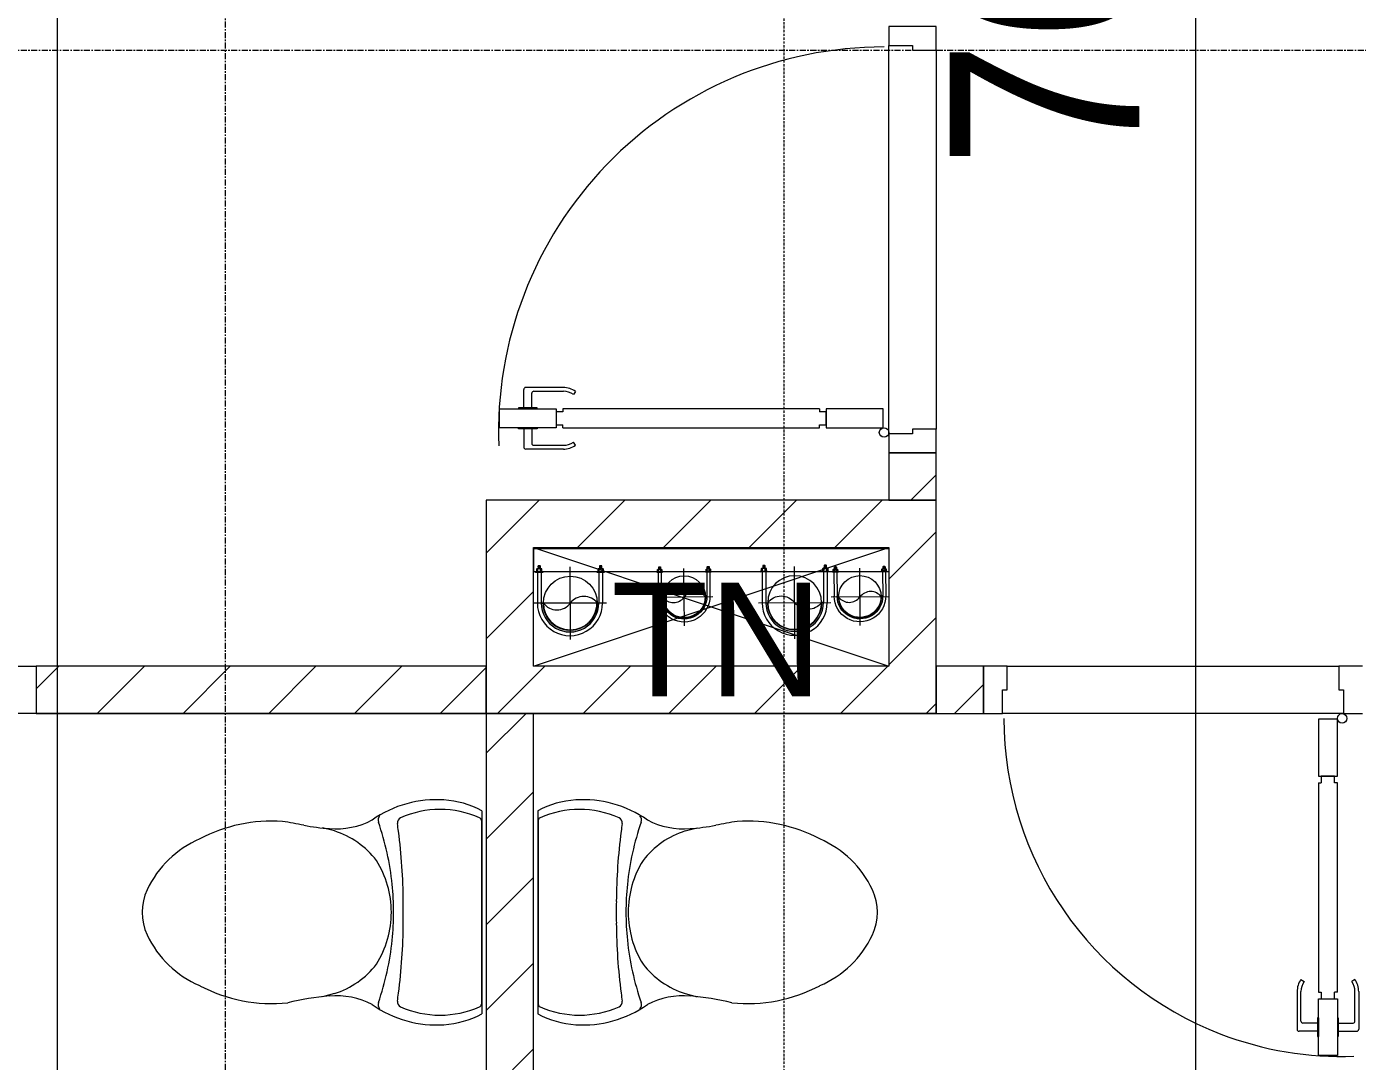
# Model space of a CAD drawing. Header units: millimetres. Extents: x 1591 to 239055, y -15958 to 83255.
# Drawn here: x 141412 to 144222, y 37103 to 39287 of the extents above; entities that cross this region are included whole.
import ezdxf

# ---------------------------------------------------------------- set-up
doc = ezdxf.new("R2010")
doc.units = ezdxf.units.MM
for name, pattern in [('Dash Dot 3_16_', [7.9375, 4.7625, -1.5875, 0, -1.5875]), ('Grid Line', [22.225, 12.7, -3.175, 3.175, -3.175]), ('IMPORT-CENTER _2_', [40.64, 25.4, -5.08, 5.08, -5.08])]:
    doc.linetypes.add(name, pattern=pattern)
for name, color, linetype, lineweight in [('0-1', 250, 'Continuous', 5), ('0-2', 7, 'Continuous', 9), ('A-ANNO-DIMS', 211, 'Continuous', 9), ('A-ANNO-DIMS-160', 211, 'Continuous', 9), ('A-DETL-GENF-1', 9, 'Continuous', 9), ('A-DOOR-1', 254, 'Continuous', 9), ('A-DOOR-2', 9, 'Continuous', 9), ('A-FLOR-2', 9, 'Continuous', 9), ('A-WALL-1', 253, 'Continuous', 18), ('A-WALL-2', 9, 'Continuous', 9), ('A-WALL-3', 113, 'Continuous', 18), ('A-WALL-PATT-1', 10, 'Continuous', 9), ('A-WALL-PATT-2', 111, 'Continuous', 9), ('G-ANNO-SYMB-1', 111, 'Dash Dot 3_16_', 18), ('G-ANNO-TEXT-1', 7, 'Continuous', 9), ('G-IMPT', 8, 'Continuous', 9), ('G-IMPT-2', 8, 'IMPORT-CENTER _2_', 9), ('M-EQPM', 50, 'Continuous', 9), ('P-SANR-FIXT-1', 254, 'Continuous', 9), ('S-GRID-1', 1, 'Grid Line', 9)]:
    doc.layers.add(name, color=color, linetype=linetype, lineweight=lineweight)
doc.styles.add('Arial_11', font='arial_0.ttf', dxfattribs={"height": 240})
doc.styles.add('UTM Avo', font='UTM Avo.ttf', dxfattribs={"width": 0.9, "height": 400})
doc.dimstyles.new('1_Dim_chi_tiet_2_5', dxfattribs={"dimscale": 304.8, "dimtxt": 399.720379, "dimasz": 0.629921, "dimexe": 0.524934, "dimexo": 0.0625, "dimgap": 0.052493, "dimtad": 1, "dimdec": 0, "dimrnd": 5, "dimzin": 0, "dimdsep": 46, "dimtxsty": 'UTM Avo', "dimblk1": 'OBLIQUE', "dimblk2": 'OBLIQUE', "dimsah": 1, "dimcen": 0.09, "dimdle": 0.524934, "dimazin": 0, "dimtfac": 1, "dimtdec": 4, "dimtix": 1, "dimtmove": 0, "dimatfit": 3, "dimfxl": 1.049869, "dimfxlon": 1, "dimtvp": 1, "dimtolj": 1, "dimtzin": 0, "dimarcsym": 2})
pattern_1 = [(45, (0, 0), (-90.50967, 90.50967), [])]
pattern_2 = [(45, (95879.7, 0), (-90.50967, 90.50967), [])]

# ---------------------------------------------------------------- blocks, each defined once
blk = doc.blocks.new('DOOR_CW_01 CANH MO-PANEL KINH - DIG_02-800x2200-CỬA NHÔM KÍNH-400864-TKCS_MB TẦNG 6-8')
at = {"layer": 'A-DETL-GENF-1'}
for p, q in [((-347, 772), (-307, 772)), ((-347, 652), (-347, 772)), ((-307, 772), (-307, 652)), ((-349, 731.8), (-347, 731.8)), ((-349, 692.2), (-349, 731.8)), ((-347, 692.2), (-347, 731.8)), ((-307, 692.2), (-307, 731.8)), ((-305, 731.8), (-307, 731.8)), ((-305, 692.2), (-305, 731.8)), ((-392, 637), (-392, 716.5)), ((-349, 720.5), (-388, 720.5)), ((-349, 703.5), (-380, 703.5)), ((-305, 720.5), (-266, 720.5)), ((-305, 703.5), (-274, 703.5)), ((-262, 637), (-262, 716.5)), ((-384, 699.5), (-384, 637)), ((-347, 692.2), (-349, 692.2)), ((-307, 692.2), (-305, 692.2)), ((-270, 699.5), (-270, 637)), ((-307, 652), (-347, 652)), ((-313, 652), (-341, 652)), ((-341, 652), (-341, 638)), ((-313, 638), (-313, 652)), ((-347, 638), (-341, 638)), ((-347, 638), (-347, 196)), ((-307, 638), (-313, 638)), ((-307, 196), (-307, 638)), ((-383.9, 611.2), (-377.3, 615.8)), ((-270.1, 611.2), (-276.7, 615.8)), ((-347, 196), (-341, 196)), ((-307, 182), (-347, 182)), ((-347, 182), (-347, 62)), ((-341, 196), (-341, 182)), ((-341, 182), (-313, 182)), ((-307, 196), (-313, 196)), ((-313, 182), (-313, 196)), ((-307, 62), (-307, 182)), ((-347, 62), (-307, 62))]:
    blk.add_line(p, q, dxfattribs=at)
blk.add_circle((-357, 60), 10, dxfattribs=at)
for centre, radius, start, end in [((-357, 60), 714, 69, 92), ((-388, 716.5), 4, 90, 180), ((-380, 699.5), 4, 90, 180), ((-274, 699.5), 4, 0, 90), ((-266, 716.5), 4, 0, 90), ((-357, 60), 714, 360, 68.9998), ((-347, 637), 45, 180, 215), ((-347, 637), 37, 180, 215), ((-307, 637), 37, 325, 0), ((-307, 637), 45, 325, 0)]:
    blk.add_arc(centre, radius, start, end, dxfattribs=at)
at = {"layer": 'A-DOOR-2'}
for p, q in [((-360, 50), (-400, 50)), ((-360, 0), (-360, 50)), ((-357, 50), (-332, 50)), ((400, 50), (360, 50)), ((360, 50), (360, 0)), ((400, -50), (400, 50)), ((-350, 0), (-360, 0)), ((-350, -50), (-350, 0)), ((360, 0), (350, 0)), ((350, 0), (350, -50)), ((-400, -50), (-350, -50)), ((350, -50), (400, -50))]:
    blk.add_line(p, q, dxfattribs=at)
blk = doc.blocks.new('TOILET - TOILET-348229-TKCS_MB TẦNG 6-8')
at = {"layer": 'P-SANR-FIXT-1'}
for p, q in [((214.2, -19.1), (-214.2, -19.1)), ((194, -19.9), (-194, -19.9)), ((-171.7, -330.3), (-178.6, -355.5)), ((171.7, -330.3), (178.6, -355.5))]:
    blk.add_line(p, q, dxfattribs=at)
for centre, radius, start, end in [((-46.1, -111.1), 191.6, 151.2809, 176.4513), ((-9.8, -107.2), 207.3, 156.2862, 203.7138), ((-193.7, -26.4), 6.48, 92.3168, 156.2862), ((193.7, -26.4), 6.48, 23.7138, 87.6832), ((9.8, -107.2), 207.3, 336.2862, 23.7138), ((46.1, -111.1), 191.6, 3.5487, 28.7191), ((1.9, -114.1), 239.7, 176.4513, 195.2961), ((-1.9, -114.1), 239.7, 344.7039, 3.5487), ((-4, -115.7), 233.6, 195.2961, 215.2147), ((-189.1, -185.5), 11.7, 205.4105, 277.5788), ((178.9, -2951.3), 2778.4, 97.2351, 97.5788), ((-14.3, -1400.4), 1215.6, 90.3974, 97.407), ((0, -3462.8), 3278, 89.6026, 90.3974), ((14.3, -1400.4), 1215.6, 82.593, 89.6026), ((-178.9, -2951.3), 2778.4, 82.4212, 82.7649), ((189.1, -185.5), 11.7, 262.4212, 334.5895), ((4, -115.7), 233.6, 324.7853, 344.7039), ((0.6, -792.1), 586.9, 95.8322, 108.9927), ((0, -416), 206.1, 90, 122.0732), ((0, -786.7), 581.5, 84.1678, 95.8322), ((0, -416), 206.1, 57.9268, 90), ((-0.6, -792.1), 586.9, 71.0073, 84.1678), ((-195, -224.1), 13.8, 230.6724, 288.9927), ((-343.5, -327.4), 167.3, 355.4559, 27.38), ((-0.4, -384), 179.5, 127.4036, 162.5964), ((0.4, -384), 179.5, 17.4036, 52.5964), ((343.5, -327.4), 167.3, 152.62, 184.5441), ((195, -224.1), 13.8, 251.0073, 309.3276), ((-719.2, -297.5), 544.3, 346.0536, 355.4559), ((719.2, -297.5), 544.3, 184.5441, 190.2879), ((-1948.3, -805.1), 2171.2, 9.681, 10.8949), ((137.1, -461.2), 329.8, 174.3487, 207.6878), ((-137.1, -461.2), 329.8, 332.3122, 3.6835), ((45.1, -528.6), 217.6, 203.2216, 244.7718), ((-45.1, -528.6), 217.6, 295.2282, 336.7784), ((0, -624.4), 111.7, 244.7718, 295.2282)]:
    blk.add_arc(centre, radius, start, end, dxfattribs=at)
blk = doc.blocks.new('DOOR_CW_01 CANH MO-PANEL KINH - DIW_01-900x2200-CỬA GỖ VÂN LAMINATE-553393-TKCS_MB TẦNG 6-8')
at = {"layer": 'A-DETL-GENF-1'}
for p, q in [((-397, 872), (-357, 872)), ((-397, 752), (-397, 872)), ((-357, 872), (-357, 752)), ((-442, 737), (-442, 816.5)), ((-399, 820.5), (-438, 820.5)), ((-399, 831.8), (-397, 831.8)), ((-399, 792.2), (-399, 831.8)), ((-397, 792.2), (-397, 831.8)), ((-357, 792.2), (-357, 831.8)), ((-355, 831.8), (-357, 831.8)), ((-355, 792.2), (-355, 831.8)), ((-355, 820.5), (-316, 820.5)), ((-312, 737), (-312, 816.5)), ((-434, 799.5), (-434, 737)), ((-399, 803.5), (-430, 803.5)), ((-397, 792.2), (-399, 792.2)), ((-357, 792.2), (-355, 792.2)), ((-355, 803.5), (-324, 803.5)), ((-320, 799.5), (-320, 737)), ((-357, 752), (-397, 752)), ((-397, 738), (-391, 738)), ((-397, 738), (-397, 196)), ((-363, 752), (-391, 752)), ((-391, 752), (-391, 738)), ((-363, 738), (-363, 752)), ((-357, 738), (-363, 738)), ((-357, 196), (-357, 738)), ((-433.9, 711.2), (-427.3, 715.8)), ((-320.1, 711.2), (-326.7, 715.8)), ((-397, 196), (-391, 196)), ((-357, 182), (-397, 182)), ((-397, 182), (-397, 62)), ((-391, 196), (-391, 182)), ((-391, 182), (-363, 182)), ((-357, 196), (-363, 196)), ((-363, 182), (-363, 196)), ((-357, 62), (-357, 182)), ((-397, 62), (-357, 62))]:
    blk.add_line(p, q, dxfattribs=at)
blk.add_circle((-407, 60), 10, dxfattribs=at)
for centre, radius, start, end in [((-407, 60), 814, 360, 92), ((-438, 816.5), 4, 90, 180), ((-316, 816.5), 4, 0, 90), ((-430, 799.5), 4, 90, 180), ((-324, 799.5), 4, 360, 90), ((-397, 737), 45, 180, 215), ((-397, 737), 37, 180, 215), ((-357, 737), 37, 325, 0), ((-357, 737), 45, 325, 0)]:
    blk.add_arc(centre, radius, start, end, dxfattribs=at)
at = {"layer": 'A-DOOR-2'}
for p, q in [((-410, 50), (-450, 50)), ((-450, 50), (-450, -50)), ((-410, 0), (-410, 50)), ((-407, 50), (-382, 50)), ((450, 50), (410, 50)), ((410, 50), (410, 0)), ((450, -50), (450, 50)), ((-400, 0), (-410, 0)), ((-400, -50), (-400, 0)), ((410, 0), (400, 0)), ((400, 0), (400, -50)), ((-450, -50), (-400, -50)), ((400, -50), (450, -50))]:
    blk.add_line(p, q, dxfattribs=at)
blk = doc.blocks.new('DOOR_CW_01 CANH MO-PANEL KINH - DIG_02-800x2200-CỬA NHÔM KÍNH-V25-TKCS_MB TẦNG 6-8')
at = {"layer": 'A-DETL-GENF-1'}
for p, q in [((-347, -182), (-347, -62)), ((-347, -62), (-307, -62)), ((-307, -62), (-307, -182)), ((-307, -182), (-347, -182)), ((-347, -196), (-341, -196)), ((-347, -638), (-347, -196)), ((-341, -196), (-341, -182)), ((-341, -182), (-313, -182)), ((-313, -182), (-313, -196)), ((-307, -196), (-313, -196)), ((-307, -196), (-307, -638)), ((-383.9, -611.2), (-377.3, -615.8)), ((-270.1, -611.2), (-276.7, -615.8)), ((-392, -637), (-392, -716.5)), ((-384, -699.5), (-384, -637)), ((-347, -638), (-341, -638)), ((-341, -652), (-341, -638)), ((-307, -638), (-313, -638)), ((-313, -638), (-313, -652)), ((-270, -699.5), (-270, -637)), ((-262, -637), (-262, -716.5)), ((-307, -652), (-347, -652)), ((-347, -652), (-347, -772)), ((-313, -652), (-341, -652)), ((-307, -772), (-307, -652)), ((-349, -692.2), (-349, -731.8)), ((-347, -692.2), (-349, -692.2)), ((-347, -692.2), (-347, -731.8)), ((-307, -692.2), (-307, -731.8)), ((-307, -692.2), (-305, -692.2)), ((-305, -692.2), (-305, -731.8)), ((-349, -720.5), (-388, -720.5)), ((-349, -703.5), (-380, -703.5)), ((-305, -703.5), (-274, -703.5)), ((-305, -720.5), (-266, -720.5)), ((-349, -731.8), (-347, -731.8)), ((-305, -731.8), (-307, -731.8)), ((-347, -772), (-307, -772))]:
    blk.add_line(p, q, dxfattribs=at)
blk.add_circle((-357, -60), 10, dxfattribs=at)
for centre, radius, start, end in [((-357, -60), 714, 268, 0), ((-347, -637), 45, 145, 180), ((-347, -637), 37, 145, 180), ((-307, -637), 37, 0, 35), ((-307, -637), 45, 360, 35), ((-380, -699.5), 4, 180, 270), ((-274, -699.5), 4, 270, 0), ((-388, -716.5), 4, 180, 270), ((-266, -716.5), 4, 270, 0)]:
    blk.add_arc(centre, radius, start, end, dxfattribs=at)
at = {"layer": 'A-DOOR-2'}
for p, q in [((-400, -50), (-400, 50)), ((-400, 50), (-350, 50)), ((-350, 50), (-350, 0)), ((350, 0), (350, 50)), ((350, 50), (400, 50)), ((400, 50), (400, -50)), ((-360, 0), (-360, -50)), ((-350, 0), (-360, 0)), ((360, 0), (350, 0)), ((360, -50), (360, 0)), ((-360, -50), (-400, -50)), ((-357, -50), (-332, -50)), ((400, -50), (360, -50))]:
    blk.add_line(p, q, dxfattribs=at)
blk = doc.blocks.new('TOILET - TOILET-400871-TKCS_MB TẦNG 6-8')
at = {"layer": 'P-SANR-FIXT-1'}
for p, q in [((-171.7, 330.3), (-178.6, 355.5)), ((171.7, 330.3), (178.6, 355.5)), ((214.2, 19), (-214.2, 19)), ((194, 19.9), (-194, 19.9))]:
    blk.add_line(p, q, dxfattribs=at)
for centre, radius, start, end in [((0, 624.4), 111.7, 64.7718, 115.2282), ((45.1, 528.6), 217.6, 115.2282, 156.7784), ((-45.1, 528.6), 217.6, 23.2216, 64.7718), ((137.1, 461.2), 329.8, 152.3122, 185.6513), ((-137.1, 461.2), 329.8, 356.3165, 27.6878), ((-719.2, 297.5), 544.3, 4.5441, 13.9464), ((-1948.3, 805.1), 2171.2, 349.1051, 350.319), ((719.2, 297.5), 544.3, 169.7121, 175.4559), ((-343.5, 327.4), 167.3, 332.62, 4.5441), ((343.5, 327.4), 167.3, 175.4559, 207.38), ((-0.4, 384), 179.5, 197.4036, 232.5964), ((0.4, 384), 179.5, 307.4036, 342.5964), ((-4, 115.7), 233.6, 144.7853, 164.7039), ((-195, 224.1), 13.8, 71.0073, 129.3276), ((0.6, 792.1), 586.9, 251.0073, 264.1678), ((0, 416), 206.1, 237.9268, 270), ((0, 416), 206.1, 270, 302.0732), ((-0.6, 792.1), 586.9, 275.8322, 288.9927), ((195, 224.1), 13.8, 50.6724, 108.9927), ((4, 115.7), 233.6, 15.2961, 35.2147), ((-189.1, 185.5), 11.7, 82.4212, 154.5895), ((178.9, 2951.3), 2778.4, 262.4212, 262.7649), ((0, 786.7), 581.5, 264.1678, 275.8322), ((-178.9, 2951.3), 2778.4, 277.2351, 277.5788), ((189.1, 185.5), 11.7, 25.4105, 97.5788), ((1.9, 114.1), 239.7, 164.7039, 183.5487), ((-9.8, 107.2), 207.3, 156.2862, 203.7138), ((-14.3, 1400.4), 1215.6, 262.593, 269.6026), ((0, 3462.8), 3278, 269.6026, 270.3974), ((14.3, 1400.4), 1215.6, 270.3974, 277.407), ((9.8, 107.2), 207.3, 336.2862, 23.7138), ((-1.9, 114.1), 239.7, 356.4513, 15.2961), ((-46.1, 111.1), 191.6, 183.5487, 208.7191), ((46.1, 111.1), 191.6, 331.2809, 356.4513), ((-193.7, 26.4), 6.48, 203.7138, 267.6832), ((193.7, 26.4), 6.48, 272.3168, 336.2862)]:
    blk.add_arc(centre, radius, start, end, dxfattribs=at)
blk = doc.blocks.new('NCV_TKTC_TANG 6 - 8_rvt-2-TKCS_MB TẦNG 6-8')
at = {"layer": 'A-WALL-PATT-1'}
h = blk.add_hatch(dxfattribs=at)
h.set_pattern_fill('FP_1', color=256, style=0, pattern_type=2)
h.set_pattern_definition(pattern_1)
h.paths.add_polyline_path([(47452.6, 38287.8), (47452.6, 38387.4), (47352.6, 38387.4), (47352.6, 38287.8)])
h.paths.add_polyline_path([(47352.6, 39287.4), (47452.6, 39287.4), (47452.6, 40036.9), (47352.6, 40036.9)])
h.paths.add_polyline_path([(47432.1, 40236.9), (47452.6, 40236.9), (47452.6, 43336.9), (47352.6, 43336.9), (47352.6, 40236.9)])
h = blk.add_hatch(dxfattribs=at)
h.set_pattern_fill('FP_1', color=256, style=0, pattern_type=2)
h.set_pattern_definition(pattern_1)
h.paths.add_polyline_path([(44652.6, 37836.9), (44662.6, 37837.4), (44752.6, 37837.4), (44752.6, 37936.9), (44652.6, 37936.9)])
h.paths.add_polyline_path([(45552.6, 37837.4), (46502.6, 37837.4), (46502.6, 37936.9), (45552.6, 37936.9)])
h = blk.add_hatch(dxfattribs=at)
h.set_pattern_fill('FP_1', color=256, style=0, pattern_type=2)
h.set_pattern_definition(pattern_1)
h.paths.add_polyline_path([(47452.6, 37836.9), (47552.6, 37836.9), (47552.6, 37936.9), (47452.6, 37936.9), (47452.6, 37905.6)])
h = blk.add_hatch(dxfattribs=at)
h.set_pattern_fill('FP_1', color=256, style=0, pattern_type=2)
h.set_pattern_definition(pattern_1)
h.paths.add_polyline_path([(46502.6, 35737.4), (46602.6, 35737.4), (46602.6, 37837.4), (46502.6, 37837.4), (46502.6, 35789.3)])
at = {"layer": 'A-FLOR-2'}
for p, q in [((47352.6, 38427.4), (47352.6, 39247.4)), ((47452.6, 39237.4), (47452.6, 38437.4)), ((47602.6, 37936.9), (48302.6, 37936.9)), ((46502.6, 37836.9), (45552.6, 37836.9)), ((47452.6, 37836.9), (46602.6, 37836.9))]:
    blk.add_line(p, q, dxfattribs=at)
at = {"layer": 'A-WALL-1'}
for p, q in [((47452.6, 38387.4), (47352.6, 38387.4)), ((47352.6, 38387.4), (47352.6, 38287.8)), ((47452.6, 38287.8), (47452.6, 38387.4)), ((47352.6, 38287.8), (47452.6, 38287.8)), ((46502.6, 37936.9), (45552.6, 37936.9)), ((45552.6, 37936.9), (45552.6, 37837.4)), ((46502.6, 37837.4), (46502.6, 37936.9)), ((47552.6, 37936.9), (47452.6, 37936.9)), ((47452.6, 37936.9), (47452.6, 37836.9)), ((47552.6, 37836.9), (47552.6, 37936.9)), ((45552.6, 37837.4), (46502.6, 37837.4)), ((46602.6, 37837.4), (46502.6, 37837.4)), ((46502.6, 37837.4), (46502.6, 36305.6)), ((46602.6, 36305.6), (46602.6, 37837.4)), ((47452.6, 37836.9), (47552.6, 37836.9))]:
    blk.add_line(p, q, dxfattribs=at)
at = {"layer": 'A-WALL-2'}
for p, q in [((47352.6, 38427.4), (47352.6, 39247.4)), ((47452.6, 39237.4), (47452.6, 38437.4)), ((47602.6, 37936.9), (48302.6, 37936.9)), ((48312.6, 37836.9), (47592.6, 37836.9))]:
    blk.add_line(p, q, dxfattribs=at)
at = {"layer": 'A-DOOR-1'}
for name, p, rotation in [('DOOR_CW_01 CANH MO-PANEL KINH - DIW_01-900x2200-CỬA GỖ VÂN LAMINATE-553393-TKCS_MB TẦNG 6-8', (47402.6, 38837.4), 89.99999999999991), ('DOOR_CW_01 CANH MO-PANEL KINH - DIG_02-800x2200-CỬA NHÔM KÍNH-400864-TKCS_MB TẦNG 6-8', (47952.6, 37886.9), 180)]:
    blk.add_blockref(name, p, dxfattribs=dict(at, rotation=rotation))
blk.add_blockref('DOOR_CW_01 CANH MO-PANEL KINH - DIG_02-800x2200-CỬA NHÔM KÍNH-V25-TKCS_MB TẦNG 6-8', (45152.6, 37886.9), dxfattribs=at)
at = {"layer": 'P-SANR-FIXT-1'}
for name, p, rotation in [('TOILET - TOILET-400871-TKCS_MB TẦNG 6-8', (46512.5, 37417.4), 90.0000000000001), ('TOILET - TOILET-348229-TKCS_MB TẦNG 6-8', (46592.6, 37417.4), 89.9999999999999)]:
    blk.add_blockref(name, p, dxfattribs=dict(at, rotation=rotation))
blk = doc.blocks.new('TKTC_XREF_251221_MB TANG 2-7 - TKTC_XREF_260130_MB TANG 2-5_dwg_$cc-4746802-TKCS_MB TẦNG 6-8')
at = {"layer": 'G-IMPT-2'}
for p, q in [((0, -0.673), (0, 0.673)), ((-0.673, 0), (0.673, 0))]:
    blk.add_line(p, q, dxfattribs=at)
at = {"layer": 'M-EQPM'}
blk.add_circle((0, 0), 0.5, dxfattribs=at)
for centre, radius, start, end in [((0, 0), 0.5, 90, 270), ((0.188, 0.25), 0.313, 126.8699, 233.1301), ((-0.188, -0.25), 0.313, 306.8699, 53.1301)]:
    blk.add_arc(centre, radius, start, end, dxfattribs=at)
blk = doc.blocks.new('TKTC_XREF_251221_MB TANG 2-7 - TKTC_XREF_260130_MB TANG 2-5_dwg_CUM U_DN100-4746799-TKCS_MB TẦNG 6-8')
at = {"layer": 'G-IMPT'}
blk.add_hatch(color=256, dxfattribs=at).paths.add_polyline_path([(0, 61), (15.8, 58.9), (30.5, 52.8), (43.1, 43.1), (52.8, 30.5), (58.9, 15.8), (61, 0), (58.9, -15.8), (52.8, -30.5), (43.1, -43.1), (30.5, -52.8), (15.8, -58.9), (0, -61), (0, -57), (14.8, -55.1), (28.5, -49.4), (40.3, -40.3), (49.4, -28.5), (55.1, -14.8), (57, 0), (55.1, 14.8), (49.4, 28.5), (40.3, 40.3), (28.5, 49.4), (14.8, 55.1), (0, 57)])
for p, q in [((-79.1, 66.6), (-79.1, 63.4)), ((-76.6, 66.6), (-76.6, 63.4)), ((-74.6, 66.6), (-74.6, 63.4)), ((-72.7, 69.3), (-72.7, 60.7)), ((-66.9, 67.9), (-71.7, 67.9)), ((-66.9, 62.1), (-71.7, 62.1)), ((-65, 69), (0, 69)), ((-79.1, -63.4), (-79.1, -66.6)), ((-76.6, -63.4), (-76.6, -66.6)), ((-74.6, -63.4), (-74.6, -66.6)), ((-72.7, -60.7), (-72.7, -69.3)), ((-66.9, -62.1), (-71.7, -62.1)), ((-66.9, -67.9), (-71.7, -67.9)), ((-65, -69), (0, -69))]:
    blk.add_line(p, q, dxfattribs=at)
at = {"layer": 'G-IMPT', "flags": 128}
for points in [[(-66.9, 70.8), (-66.9, 72.7), (-65, 72.7), (-65, 57.3), (-66.9, 57.3), (-66.9, 59.2)], [(-72.7, 67.6), (-78.1, 67.6), (-78.1, 62.4), (-72.7, 62.4)], [(-71.7, 59.2), (-66.9, 59.2), (-66.9, 70.8), (-71.7, 70.8)], [(-65, 61), (0, 61), (0, 57)], [(-72.7, -62.4), (-78.1, -62.4), (-78.1, -67.6), (-72.7, -67.6)], [(-71.7, -70.8), (-66.9, -70.8), (-66.9, -59.2), (-71.7, -59.2)], [(-66.9, -59.2), (-66.9, -57.3), (-65, -57.3), (-65, -72.7), (-66.9, -72.7), (-66.9, -70.8)], [(-65, -61), (0, -61), (0, -57)]]:
    blk.add_lwpolyline(points, dxfattribs=at)
at = {"layer": 'G-IMPT'}
for centre, radius, start, end in [((-78.1, 66.6), 0.96, 90, 180), ((-78.1, 63.4), 0.96, 180, 270), ((-71.1, 69.3), 1.56, 112.6199, 247.3801), ((-67.9, 65), 4.8, 143.1301, 216.8699), ((-71.1, 60.7), 1.56, 112.6199, 247.3801), ((0, 0), 69, 270, 90), ((0, 0), 61, 270, 90), ((0, 0), 57, 270, 90), ((-78.1, -63.4), 0.96, 90, 180), ((-78.1, -66.6), 0.96, 180, 270), ((-71.1, -60.7), 1.56, 112.6199, 247.3801), ((-67.9, -65), 4.8, 143.1301, 216.8699), ((-71.1, -69.3), 1.56, 112.6199, 247.3801)]:
    blk.add_arc(centre, radius, start, end, dxfattribs=at)
blk = doc.blocks.new('TKTC_XREF_251221_MB TANG 2-7 - TKTC_XREF_260130_MB TANG 2-5_dwg_$cc-4746807-TKCS_MB TẦNG 6-8')
at = {"layer": 'G-IMPT-2'}
for p, q in [((0, -0.673), (0, 0.673)), ((-0.673, 0), (0.673, 0))]:
    blk.add_line(p, q, dxfattribs=at)
at = {"layer": 'M-EQPM'}
blk.add_circle((0, 0), 0.5, dxfattribs=at)
for centre, radius, start, end in [((0, 0), 0.5, 90, 270), ((0.188, 0.25), 0.313, 126.8699, 233.1301), ((-0.188, -0.25), 0.313, 306.8699, 53.1301)]:
    blk.add_arc(centre, radius, start, end, dxfattribs=at)
blk = doc.blocks.new('TKTC_XREF_251221_MB TANG 2-7 - TKTC_XREF_260130_MB TANG 2-5_dwg_CUM U_DN100-4746796-TKCS_MB TẦNG 6-8')
at = {"layer": 'G-IMPT'}
blk.add_hatch(color=256, dxfattribs=at).paths.add_polyline_path([(0, 61), (0, 57), (14.8, 55.1), (28.5, 49.4), (40.3, 40.3), (49.4, 28.5), (55.1, 14.8), (57, 0), (55.1, -14.8), (49.4, -28.5), (40.3, -40.3), (28.5, -49.4), (14.8, -55.1), (0, -57), (0, -61), (15.8, -58.9), (30.5, -52.8), (43.1, -43.1), (52.8, -30.5), (58.9, -15.8), (61, 0), (58.9, 15.8), (52.8, 30.5), (43.1, 43.1), (30.5, 52.8), (15.8, 58.9)])
for p, q in [((-79.1, 66.6), (-79.1, 63.4)), ((-76.6, 66.6), (-76.6, 63.4)), ((-74.6, 66.6), (-74.6, 63.4)), ((-72.7, 69.3), (-72.7, 60.7)), ((-66.9, 67.9), (-71.7, 67.9)), ((-66.9, 62.1), (-71.7, 62.1)), ((-65, 69), (0, 69)), ((-79.1, -63.4), (-79.1, -66.6)), ((-76.6, -63.4), (-76.6, -66.6)), ((-74.6, -63.4), (-74.6, -66.6)), ((-72.7, -60.7), (-72.7, -69.3)), ((-66.9, -62.1), (-71.7, -62.1)), ((-66.9, -67.9), (-71.7, -67.9)), ((-65, -69), (0, -69))]:
    blk.add_line(p, q, dxfattribs=at)
at = {"layer": 'G-IMPT', "flags": 128}
for points in [[(-72.7, 67.6), (-78.1, 67.6), (-78.1, 62.4), (-72.7, 62.4)], [(-71.7, 59.2), (-66.9, 59.2), (-66.9, 70.8), (-71.7, 70.8)], [(-66.9, 70.8), (-66.9, 72.7), (-65, 72.7), (-65, 57.3), (-66.9, 57.3), (-66.9, 59.2)], [(-65, 61), (0, 61), (0, 57)], [(-72.7, -62.4), (-78.1, -62.4), (-78.1, -67.6), (-72.7, -67.6)], [(-71.7, -70.8), (-66.9, -70.8), (-66.9, -59.2), (-71.7, -59.2)], [(-66.9, -59.2), (-66.9, -57.3), (-65, -57.3), (-65, -72.7), (-66.9, -72.7), (-66.9, -70.8)], [(-65, -61), (0, -61), (0, -57)]]:
    blk.add_lwpolyline(points, dxfattribs=at)
at = {"layer": 'G-IMPT'}
for centre, radius, start, end in [((-78.1, 66.6), 0.96, 90, 180), ((-78.1, 63.4), 0.96, 180, 270), ((-71.1, 69.3), 1.56, 112.6199, 247.3801), ((-67.9, 65), 4.8, 143.1301, 216.8699), ((-71.1, 60.7), 1.56, 112.6199, 247.3801), ((0, 0), 69, 270, 90), ((0, 0), 61, 270, 90), ((0, 0), 57, 270, 90), ((-78.1, -63.4), 0.96, 90, 180), ((-78.1, -66.6), 0.96, 180, 270), ((-71.1, -60.7), 1.56, 112.6199, 247.3801), ((-67.9, -65), 4.8, 143.1301, 216.8699), ((-71.1, -69.3), 1.56, 112.6199, 247.3801)]:
    blk.add_arc(centre, radius, start, end, dxfattribs=at)
blk = doc.blocks.new('TKTC_XREF_251221_MB TANG 2-7 - TKTC_XREF_260130_MB TANG 2-5_dwg_$cc-4746806-TKCS_MB TẦNG 6-8')
at = {"layer": 'G-IMPT-2'}
for p, q in [((0, -0.673), (0, 0.673)), ((-0.673, 0), (0.673, 0))]:
    blk.add_line(p, q, dxfattribs=at)
at = {"layer": 'M-EQPM'}
blk.add_circle((0, 0), 0.5, dxfattribs=at)
for centre, radius, start, end in [((0, 0), 0.5, 90, 270), ((0.188, 0.25), 0.313, 126.8699, 233.1301), ((-0.188, -0.25), 0.313, 306.8699, 53.1301)]:
    blk.add_arc(centre, radius, start, end, dxfattribs=at)
blk = doc.blocks.new('TKTC_XREF_251221_MB TANG 2-7 - TKTC_XREF_260130_MB TANG 2-5_dwg_$cc-4746801-TKCS_MB TẦNG 6-8')
at = {"layer": 'G-IMPT-2'}
for p, q in [((0, -0.673), (0, 0.673)), ((-0.673, 0), (0.673, 0))]:
    blk.add_line(p, q, dxfattribs=at)
at = {"layer": 'M-EQPM'}
blk.add_circle((0, 0), 0.5, dxfattribs=at)
for centre, radius, start, end in [((0, 0), 0.5, 90, 270), ((0.188, 0.25), 0.313, 126.8699, 233.1301), ((-0.188, -0.25), 0.313, 306.8699, 53.1301)]:
    blk.add_arc(centre, radius, start, end, dxfattribs=at)
blk = doc.blocks.new('TKTC_XREF_251221_MB TANG 2-7 - TKTC_XREF_251221_MB TANG 2-7-2039446-TKCS_MB TẦNG 6-8')
at = {"layer": 'M-EQPM'}
for p, q in [((12950.6, 20899.2), (12950.9, 20948.4)), ((12950.9, 20948.4), (13700, 20948.4)), ((13700, 20899.2), (12950.6, 20899.2))]:
    blk.add_line(p, q, dxfattribs=at)
for name, p, xscale, yscale, zscale, rotation in [('TKTC_XREF_251221_MB TANG 2-7 - TKTC_XREF_260130_MB TANG 2-5_dwg_$cc-4746807-TKCS_MB TẦNG 6-8', (13027.8, 20833.3), 113.7150000000092, 113.7150000000092, 113.7150000000092, 90.04476088158539), ('TKTC_XREF_251221_MB TANG 2-7 - TKTC_XREF_260130_MB TANG 2-5_dwg_CUM U_DN100-4746796-TKCS_MB TẦNG 6-8', (13027, 20833.3), 0.9975000000000005, 0.9975000000000005, 0.9975000000000005, 270.0467435561337), ('TKTC_XREF_251221_MB TANG 2-7 - TKTC_XREF_260130_MB TANG 2-5_dwg_$cc-4746802-TKCS_MB TẦNG 6-8', (13268.1, 20845.9), 90.00000000005132, 90.00000000005132, 90.00000000005132, 90.41977899777609), ('TKTC_XREF_251221_MB TANG 2-7 - TKTC_XREF_260130_MB TANG 2-5_dwg_CUM U_DN100-4746796-TKCS_MB TẦNG 6-8', (13501.3, 20834.2), 0.9974999999999966, 0.9974999999999966, 0.9974999999999966, 270.0467435564909), ('TKTC_XREF_251221_MB TANG 2-7 - TKTC_XREF_260130_MB TANG 2-5_dwg_$cc-4746801-TKCS_MB TẦNG 6-8', (13639.2, 20846.3), 90.00000000005132, 90.00000000005132, 90.00000000005132, 90.41977899777609)]:
    blk.add_blockref(name, p, dxfattribs=dict(xscale=xscale, yscale=yscale, zscale=zscale, rotation=rotation))
at = {"extrusion": (0, 0, -1)}
for name, p, xscale, yscale, zscale, rotation in [('TKTC_XREF_251221_MB TANG 2-7 - TKTC_XREF_260130_MB TANG 2-5_dwg_CUM U_DN100-4746799-TKCS_MB TẦNG 6-8', (-13268.1, 20847.8), 0.7894736842105256, 0.7894736842105256, -0.7894736842105254, 269.580221000629), ('TKTC_XREF_251221_MB TANG 2-7 - TKTC_XREF_260130_MB TANG 2-5_dwg_$cc-4746806-TKCS_MB TẦNG 6-8', (-13501.3, 20834.2), 113.7150000000092, 113.7150000000092, -113.7150000000092, 89.95325644590794), ('TKTC_XREF_251221_MB TANG 2-7 - TKTC_XREF_260130_MB TANG 2-5_dwg_CUM U_DN100-4746799-TKCS_MB TẦNG 6-8', (-13639.2, 20848.2), 0.7894736842105256, 0.7894736842105256, -0.7894736842105254, 269.580221000629)]:
    blk.add_blockref(name, p, dxfattribs=dict(at, xscale=xscale, yscale=yscale, zscale=zscale, rotation=rotation))
blk = doc.blocks.new('DIMBLOCK155-TKCS_MB TẦNG 6-8')
at = {"layer": 'A-ANNO-DIMS-160'}
for p, q in [((143880.5, 35577.4), (143880.5, 43496.9)), ((143560.5, 43336.9), (144040.5, 43336.9)), ((143880.5, 43336.9), (143560.5, 43336.9)), ((143560.5, 35737.4), (144040.5, 35737.4)), ((143880.5, 35737.4), (143560.5, 35737.4))]:
    blk.add_line(p, q, dxfattribs=at)
at = {"layer": 'A-ANNO-DIMS-160', "lineweight": 25}
for p, q in [((143880.5, 43336.9), (143784.5, 43432.9)), ((143880.5, 43336.9), (143976.5, 43240.9)), ((143880.5, 35737.4), (143784.5, 35833.4)), ((143880.5, 35737.4), (143976.5, 35641.4))]:
    blk.add_line(p, q, dxfattribs=at)
at = {"layer": 'A-ANNO-DIMS-160', "color": 0, "insert": (143360.9, 38989.4), "char_height": 400, "width": 1314.636, "attachment_point": 1, "rotation": 90, "line_spacing_factor": 1.110334, "style": 'UTM Avo'}
blk.add_mtext('7600', dxfattribs=at)
blk = doc.blocks.new('_Oblique')
at = {"color": 0, "linetype": 'ByBlock', "lineweight": -2}
blk.add_line((-0.5, -0.5), (0.5, 0.5), dxfattribs=at)
blk = doc.blocks.new('DIMBLOCK157-TKCS_MB TẦNG 6-8')
at = {"layer": 'A-ANNO-DIMS-160'}
for p, q in [((141476.8, 45697), (141476.8, 35577.4)), ((141796.8, 45537), (141316.8, 45537)), ((141476.8, 45537), (141796.8, 45537)), ((141796.8, 35737.4), (141316.8, 35737.4)), ((141476.8, 35737.4), (141796.8, 35737.4))]:
    blk.add_line(p, q, dxfattribs=at)
at = {"layer": 'A-ANNO-DIMS-160', "lineweight": 25}
for p, q in [((141476.8, 45537), (141380.8, 45633)), ((141476.8, 45537), (141572.8, 45441)), ((141476.8, 35737.4), (141380.8, 35833.4)), ((141476.8, 35737.4), (141572.8, 35641.4))]:
    blk.add_line(p, q, dxfattribs=at)
at = {"layer": 'A-ANNO-DIMS-160', "color": 0, "insert": (140957.2, 40089.4), "char_height": 400, "width": 1314.636, "attachment_point": 1, "rotation": 90, "line_spacing_factor": 1.110334, "style": 'UTM Avo'}
blk.add_mtext('9800', dxfattribs=at)

msp = doc.modelspace()

# ---------------------------------------------------------------- hatches: boundary and pattern name
at = {"layer": 'A-WALL-PATT-2'}
h = msp.add_hatch(dxfattribs=at)
h.set_pattern_fill('FP_1', color=256, style=0, pattern_type=2)
h.set_pattern_definition(pattern_2)
h.paths.add_polyline_path([(142482.3, 37937.4), (142482.3, 38287.8), (142382.3, 38287.8), (142382.3, 37937.4)])
h = msp.add_hatch(dxfattribs=at)
h.set_pattern_fill('FP_1', color=256, style=0, pattern_type=2)
h.set_pattern_definition(pattern_2)
h.paths.add_polyline_path([(143232.3, 38187.8), (143332.3, 38187.8), (143332.3, 38287.8), (142482.3, 38287.8), (142482.3, 38187.8), (143127.4, 38187.8)])
h = msp.add_hatch(dxfattribs=at)
h.set_pattern_fill('FP_1', color=256, style=0, pattern_type=2)
h.set_pattern_definition(pattern_2)
h.paths.add_polyline_path([(143332.3, 37937.4), (143332.3, 38187.8), (143232.3, 38187.8), (143232.3, 37937.4)])
h = msp.add_hatch(dxfattribs=at)
h.set_pattern_fill('FP_1', color=256, style=0, pattern_type=2)
h.set_pattern_definition(pattern_2)
h.paths.add_polyline_path([(143332.3, 37837.4), (143332.3, 37937.4), (142382.3, 37937.4), (142382.3, 37837.4), (143127.4, 37837.4)])

# ---------------------------------------------------------------- linework, layer by layer
at = {"layer": '0-2'}
for p, q in [((142482.3, 37937.4), (143232.3, 38187.8)), ((142482.3, 38187.8), (143232.3, 37937.4))]:
    msp.add_line(p, q, dxfattribs=at)
at = {"layer": 'A-WALL-3'}
for p, q in [((142382.3, 38287.8), (142382.3, 37837.4)), ((143332.3, 38287.8), (142382.3, 38287.8)), ((143332.3, 37837.4), (143332.3, 38287.8)), ((142482.3, 37937.4), (142482.3, 38187.8)), ((142482.3, 38187.8), (143232.3, 38187.8)), ((143232.3, 38187.8), (143232.3, 37937.4)), ((143232.3, 37937.4), (142482.3, 37937.4)), ((142382.3, 37837.4), (143332.3, 37837.4))]:
    msp.add_line(p, q, dxfattribs=at)
at = {"layer": 'G-ANNO-SYMB-1'}
msp.add_line((143011, 82835.6), (143011, 13592.5), dxfattribs=at)
at = {"layer": 'S-GRID-1'}
for p, q in [((141832.3, 19149.4), (141832.3, 77012.5)), ((223800.6, 39236.9), (130306.5, 39236.9))]:
    msp.add_line(p, q, dxfattribs=at)

# ---------------------------------------------------------------- block references
at = {"layer": '0-1'}
msp.add_blockref('NCV_TKTC_TANG 6 - 8_rvt-2-TKCS_MB TẦNG 6-8', (95879.7, 0), dxfattribs=at)
at = {"layer": 'M-EQPM'}
msp.add_blockref('TKTC_XREF_251221_MB TANG 2-7 - TKTC_XREF_251221_MB TANG 2-7-2039446-TKCS_MB TẦNG 6-8', (129532.3, 17236.9), dxfattribs=at)

# ---------------------------------------------------------------- texts
at = {"layer": 'G-ANNO-TEXT-1', "insert": (142869.9, 37993.6), "char_height": 240, "width": 603.2, "attachment_point": 5, "line_spacing_factor": 0.936439, "style": 'Arial_11'}
msp.add_mtext('\\pt79.9992,160.0008,240,319.9992,400.0008,480,559.9992,640.0008,720,799.9992,880.0008,960,1039.9992,1120.0008,1200,1279.9992,1360.0008,1440,1519.9992,1600.0008,1680,1759.9992,1840.0008,1920,1999.9992,2080.0008,2160,2239.9992,2320.0008,2400,2479.9992,2560.0008;TN', dxfattribs=at)
msp.add_mtext('\\pt79.9992,160.0008,240,319.9992,400.0008,480,559.9992,640.0008,720,799.9992,880.0008,960,1039.9992,1120.0008,1200,1279.9992,1360.0008,1440,1519.9992,1600.0008,1680,1759.9992,1840.0008,1920,1999.9992,2080.0008,2160,2239.9992,2320.0008,2400,2479.9992,2560.0008;TN', dxfattribs=at)

# ---------------------------------------------------------------- dimensions: what is measured, and where the dimension line sits
at = {"layer": 'A-ANNO-DIMS'}
for base, p1, p2, override, picture, middle in [((141476.8, 35737.4), (141796.8, 45537), (141796.8, 35737.4), {"dimpost": '<>', "dimfxl": 9799.623874}, 'DIMBLOCK157-TKCS_MB TẦNG 6-8', (141253.8, 40637.2)), ((143880.5326, 43336.936), (143560.5326, 35737.3629), (143560.5326, 43336.936), {"dimpost": '<>', "dimfxl": 7599.573178}, 'DIMBLOCK155-TKCS_MB TẦNG 6-8', (143657.5405, 39537.1494))]:
    dim = msp.add_linear_dim(base=base, p1=p1, p2=p2, angle=90, dimstyle='1_Dim_chi_tiet_2_5', override=override, dxfattribs=at)
    dim.commit()
    dim.dimension.update_dxf_attribs({"geometry": picture, "text_midpoint": middle})

doc.saveas('drawing.dxf')
